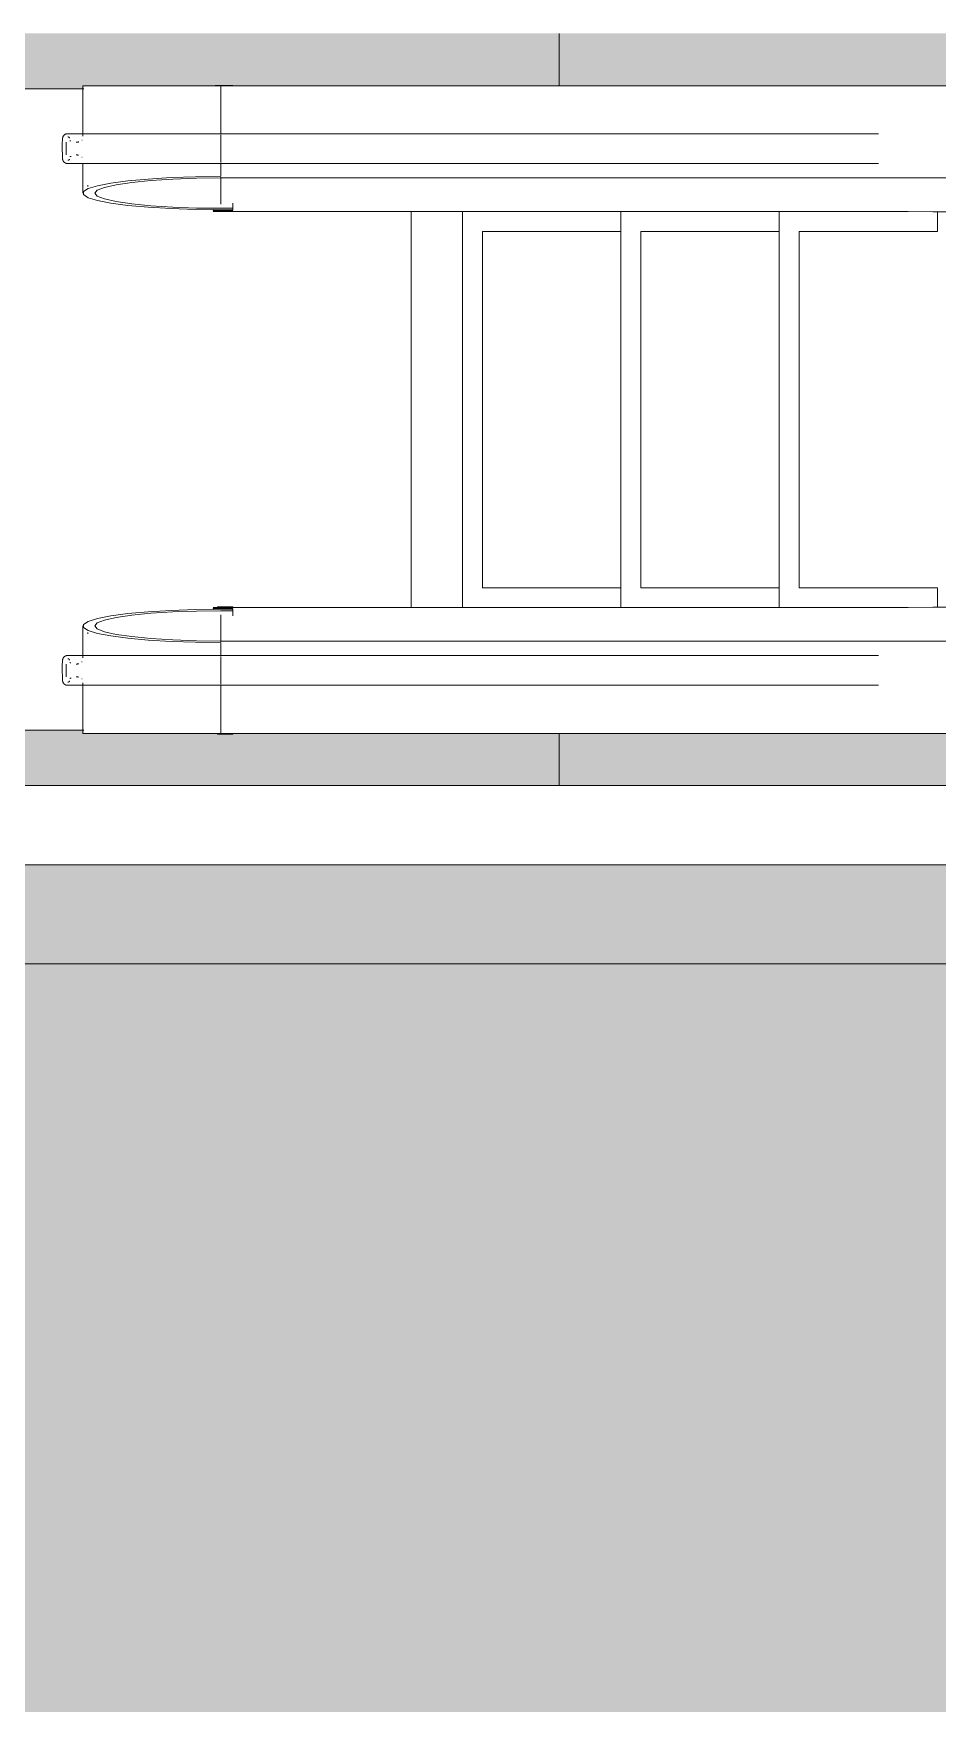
# Model space of a CAD drawing. Header units: metres. Extents: x -201 to 705, y -63 to 42.
# Drawn here: x 381.401 to 383.684, y -13.669 to -9.45 of the extents above; entities that cross this region are included whole.
import ezdxf

# ---------------------------------------------------------------- set-up
doc = ezdxf.new("R2010")
doc.units = ezdxf.units.M
doc.linetypes.add('Grid Line', pattern=[11.1125, 6.35, -1.5875, 1.5875, -1.5875])
for name, color, linetype, lineweight in [('A_AREA', 7, 'Continuous', 9), ('A_GRID', 7, 'Continuous', 9), ('A_RC', 7, 'Continuous', 9), ('A_WALL', 7, 'Continuous', 9), ('G-PLANOTM', 7, 'Continuous', 9)]:
    doc.layers.add(name, color=color, linetype=linetype, lineweight=lineweight)

# ---------------------------------------------------------------- blocks, each defined once
blk = doc.blocks.new('Floors2 - Floors-4280202-_7_76 _10_76_ BİLET HOLÜ _FFL__ANAHTAR PLAN')
at = {"layer": 'A_RC'}
for p, q in [((-51.6955, -9.45), (-51.6955, -9.5821)), ((-51.6955, -11.2179), (-51.6955, -11.35))]:
    blk.add_line(p, q, dxfattribs=at)
blk = doc.blocks.new('IC-TKN-M7-S22-000-10-A1-32-K-T-6C-200_rvt-2-_7_76 _10_76_ BİLET HOLÜ _FFL__ANAHTAR PLAN')
at = {"layer": 'A_RC', "lineweight": 9}
blk.add_blockref('Floors2 - Floors-4280202-_7_76 _10_76_ BİLET HOLÜ _FFL__ANAHTAR PLAN', (0, 0), dxfattribs=at)
blk = doc.blocks.new('MBE MP YM Revit Family Model 646 mm 3 Basamak - MBE MP YM Revit Family Model 663 mm-V121-_7_76 _10_76_ BİLET HOLÜ _FFL__ANAHTAR PLAN')
at = {"layer": 'G-PLANOTM'}
for p, q in [((-1.11, 9.2317), (-1.11, 7.8783)), ((0.51, 7.8783), (0.51, 9.2317)), ((-0.943, 7.9229), (-0.975, 7.9229)), ((-0.9394, 7.9117), (-0.9394, 7.9107)), ((0.375, 7.9229), (0.343, 7.9229)), ((0.3785, 7.9117), (0.3785, 7.9107)), ((-0.9905, 7.8804), (-1.1179, 7.8804)), ((-1.1179, 7.8804), (-1.1179, 7.5319)), ((-0.8466, 7.8804), (-0.9274, 7.8804)), ((-0.8635, 7.8679), (-0.8668, 7.8679)), ((0.3216, 7.8804), (0.2466, 7.8804)), ((0.2668, 7.8679), (0.2635, 7.8679)), ((0.5179, 7.8804), (0.3905, 7.8804)), ((0.5179, 7.5319), (0.5179, 7.8804)), ((-0.8, 7.5519), (-0.8, 7.5319)), ((-0.8, 7.5519), (-0.8, 7.5319)), ((0.2, 7.5319), (0.2, 7.5519)), ((0.2, 7.5319), (0.2, 7.5519)), ((-1.1198, 7.5402), (-1.12, 7.5402)), ((-1.12, 7.5402), (-1.1185, 7.5402)), ((-1.12, 7.5402), (-1.12, 7.5395)), ((-1.12, 7.5319), (-1.12, 7.5395)), ((-1.12, 7.5319), (-1.12, 7.5294)), ((-1.1185, 7.5294), (-1.12, 7.5294)), ((-1.12, 7.5241), (-1.12, 7.5294)), ((-1.12, 7.5065), (-1.12, 7.5241)), ((-1.12, 7.5241), (-1.1185, 7.5241)), ((-1.1182, 7.5402), (-1.1198, 7.5402)), ((-1.1185, 7.5402), (-1.1183, 7.5402)), ((-1.1185, 7.5395), (-1.1185, 7.5402)), ((-1.1185, 7.5395), (-1.1185, 7.5319)), ((-1.1185, 7.5294), (-1.1185, 7.5319)), ((-1.1185, 7.5241), (-1.1185, 7.5294)), ((-1.1185, 7.5241), (-1.1185, 7.5065)), ((-1.1182, 7.5402), (-1.118, 7.5402)), ((-1.1182, 7.5017), (-1.1182, 7.5402)), ((-1.118, 7.5467), (-1.118, 7.5402)), ((-1.118, 7.5017), (-1.118, 7.5467)), ((-0.995, 7.5319), (-1.1179, 7.5319)), ((-1.1179, 7.5319), (-0.995, 7.5319)), ((-1.1179, 7.5319), (-1.1179, 5.8706)), ((-0.9965, 7.5319), (-0.995, 7.5319)), ((-0.9965, 7.5319), (-0.9965, 5.8706)), ((-0.995, 7.5319), (-0.9965, 7.5319)), ((-0.9933, 7.5319), (-0.9855, 7.5319)), ((-0.9855, 7.5319), (-0.9933, 7.5319)), ((-0.9855, 7.5319), (-0.959, 7.5319)), ((-0.959, 7.5319), (-0.9855, 7.5319)), ((-0.959, 7.5319), (-0.9324, 7.5319)), ((-0.9324, 7.5319), (-0.959, 7.5319)), ((-0.9324, 7.5319), (-0.9246, 7.5319)), ((-0.9246, 7.5319), (-0.9324, 7.5319)), ((-0.8899, 7.5319), (-0.9229, 7.5319)), ((-0.9229, 7.5319), (-0.9215, 7.5319)), ((-0.9229, 7.5319), (-0.8899, 7.5319)), ((-0.9215, 7.5319), (-0.9229, 7.5319)), ((-0.9215, 5.8706), (-0.9215, 7.5319)), ((-0.8849, 7.5319), (-0.8874, 7.5319)), ((-0.8185, 7.5319), (-0.8849, 7.5319)), ((-0.8849, 7.5319), (-0.8208, 7.5319)), ((-0.8849, 5.8706), (-0.8849, 7.5319)), ((-0.8082, 7.5319), (-0.8082, 7.5019)), ((-0.804, 7.5502), (-0.8048, 7.5502)), ((-0.804, 7.5502), (-0.8048, 7.5502)), ((-0.804, 7.5502), (-0.8048, 7.5502)), ((-0.804, 7.5502), (-0.8048, 7.5502)), ((-0.8048, 7.5462), (-0.804, 7.5462)), ((-0.8048, 7.5462), (-0.804, 7.5462)), ((-0.8046, 7.5019), (-0.8046, 7.5319)), ((-0.804, 7.5017), (-0.804, 7.5502)), ((-0.8021, 7.5178), (-0.8021, 7.5312)), ((-0.8021, 7.5178), (-0.8006, 7.523)), ((-0.802, 7.5065), (-0.8021, 7.5178)), ((-0.8018, 7.5336), (-0.8006, 7.5392)), ((-0.8015, 7.5468), (-0.8015, 7.5402)), ((-0.8015, 7.5319), (-0.8015, 7.5468)), ((-0.8015, 7.5402), (-0.8015, 7.5017)), ((-0.8015, 7.5402), (-0.8, 7.5402)), ((-0.8012, 7.5402), (-0.8015, 7.5402)), ((-0.8012, 7.5402), (-0.7998, 7.5402)), ((-0.8006, 7.5293), (-0.8006, 7.5302)), ((-0.8006, 7.523), (-0.8006, 7.5293)), ((-0.8006, 7.523), (-0.8005, 7.5065)), ((-0.799, 7.5392), (-0.8003, 7.5336)), ((-0.8, 7.5402), (-0.8, 7.5467)), ((-0.8, 7.5467), (-0.8, 7.5319)), ((-0.8, 7.5402), (-0.8, 7.5017)), ((-0.7995, 7.5402), (-0.8, 7.5402)), ((-0.7984, 7.5402), (-0.8, 7.5402)), ((-0.8, 7.5319), (-0.8, 7.5019)), ((-0.7998, 7.5402), (-0.7996, 7.5402)), ((-0.7996, 7.5402), (-0.7995, 7.5402)), ((-0.7995, 7.5017), (-0.7995, 7.5402)), ((-0.7985, 7.5402), (-0.7981, 7.5402)), ((-0.7981, 7.5402), (-0.7984, 7.5402)), ((-0.798, 7.5402), (-0.7981, 7.5402)), ((-0.798, 7.5402), (-0.7981, 7.5402)), ((-0.798, 7.5017), (-0.798, 7.5402)), ((0.2, 7.5467), (0.2, 7.5402)), ((0.2, 7.5319), (0.2, 7.5467)), ((0.2, 7.5467), (0.2, 7.5353)), ((0.2, 7.5352), (0.2, 7.5467)), ((0.2, 7.5402), (0.2015, 7.5402)), ((0.2, 7.5017), (0.2, 7.5402)), ((0.2, 7.5402), (0.2015, 7.5402)), ((0.2, 7.5322), (0.2, 7.5353)), ((0.2, 7.5322), (0.2, 7.5352)), ((0.2, 7.5019), (0.2, 7.5319)), ((0.2015, 7.5468), (0.2015, 7.5503)), ((0.2015, 7.5402), (0.2015, 7.5468)), ((0.2015, 7.5468), (0.2015, 7.5319)), ((0.2015, 7.5468), (0.2015, 7.5352)), ((0.2015, 7.5353), (0.2015, 7.5468)), ((0.2015, 7.5402), (0.2015, 7.5017)), ((0.2015, 7.5353), (0.2015, 7.5322)), ((0.2015, 7.5352), (0.2015, 7.5322)), ((0.204, 7.5502), (0.204, 7.5017)), ((0.2048, 7.5502), (0.204, 7.5502)), ((0.2048, 7.5502), (0.204, 7.5502)), ((0.2046, 7.5319), (0.2046, 7.5019)), ((0.2082, 7.5019), (0.2082, 7.5319)), ((0.2849, 7.5319), (0.2185, 7.5319)), ((0.2208, 7.5319), (0.2849, 7.5319)), ((0.2849, 7.5319), (0.2849, 5.8706)), ((0.2874, 7.5319), (0.2849, 7.5319)), ((0.3216, 7.5319), (0.2899, 7.5319)), ((0.2899, 7.5319), (0.3216, 7.5319)), ((0.3215, 7.5319), (0.3229, 7.5319)), ((0.3215, 7.5319), (0.3215, 5.8706)), ((0.3229, 7.5319), (0.3215, 7.5319)), ((0.3246, 7.5319), (0.3324, 7.5319)), ((0.3324, 7.5319), (0.3246, 7.5319)), ((0.3324, 7.5319), (0.359, 7.5319)), ((0.359, 7.5319), (0.3324, 7.5319)), ((0.359, 7.5319), (0.3855, 7.5319)), ((0.3855, 7.5319), (0.359, 7.5319)), ((0.3855, 7.5319), (0.3933, 7.5319)), ((0.3933, 7.5319), (0.3855, 7.5319)), ((0.5179, 7.5319), (0.395, 7.5319)), ((0.395, 7.5319), (0.3965, 7.5319)), ((0.395, 7.5319), (0.5179, 7.5319)), ((0.3965, 7.5319), (0.395, 7.5319)), ((0.3965, 5.8706), (0.3965, 7.5319)), ((0.5179, 5.8706), (0.5179, 7.5319)), ((0.518, 7.5402), (0.518, 7.5467)), ((0.518, 7.5467), (0.518, 7.5017)), ((0.518, 7.5402), (0.518, 7.5017)), ((-1.12, 7.5065), (-1.12, 7.5017)), ((-1.12, 7.5017), (-1.1198, 7.5017)), ((-1.1198, 7.5017), (-1.1182, 7.5017)), ((-1.1185, 7.5017), (-1.1185, 7.5065)), ((-1.1183, 7.5017), (-1.1185, 7.5017)), ((-1.118, 7.5017), (-1.1182, 7.5017)), ((-0.8082, 7.5019), (-0.8208, 7.5019)), ((-0.81, 7.5017), (-0.8166, 7.5017)), ((-0.8071, 7.5017), (-0.8101, 7.5017)), ((-0.81, 7.5017), (-0.804, 7.5017)), ((-0.8082, 7.5019), (-0.8046, 7.5019)), ((-0.8015, 7.5017), (-0.8012, 7.5017)), ((-0.8013, 7.5017), (-0.7995, 7.5017)), ((-0.7998, 7.5017), (-0.8012, 7.5017)), ((-0.8, 7.5019), (-0.8, 5.8578)), ((-0.8, 7.5019), (-0.8, 5.8578)), ((-0.8, 7.5017), (-0.7984, 7.5017)), ((-0.7996, 7.5017), (-0.7998, 7.5017)), ((-0.7981, 7.5017), (-0.7997, 7.5017)), ((-0.7995, 7.5017), (-0.7996, 7.5017)), ((-0.7984, 7.5017), (-0.7981, 7.5017)), ((-0.7981, 7.5017), (-0.798, 7.5017)), ((-0.7981, 7.5017), (-0.798, 7.5017)), ((0.2, 5.8578), (0.2, 7.5019)), ((0.2, 5.8578), (0.2, 7.5019)), ((0.2015, 7.5017), (0.2, 7.5017)), ((0.204, 7.5017), (0.21, 7.5017)), ((0.2046, 7.5019), (0.2082, 7.5019)), ((0.2101, 7.5017), (0.2071, 7.5017)), ((0.2208, 7.5019), (0.2082, 7.5019)), ((0.2166, 7.5017), (0.21, 7.5017)), ((-0.8, 7.0517), (0.2, 7.0517)), ((-0.8, 7.0517), (0.2, 7.0517)), ((0.2, 6.9217), (-0.8, 6.9217)), ((-0.8, 6.9217), (0.2, 6.9217)), ((-0.75, 6.5217), (-0.75, 6.8716)), ((-0.75, 6.8716), (0.15, 6.8716)), ((0.15, 6.8716), (0.15, 6.5217)), ((-0.8, 6.5217), (-0.75, 6.5217)), ((0.2, 6.5217), (-0.8, 6.5217)), ((0.15, 6.5217), (0.2, 6.5217)), ((-0.75, 6.1217), (-0.75, 6.4716)), ((-0.75, 6.4716), (0.15, 6.4716)), ((0.15, 6.4716), (0.15, 6.1217)), ((-0.8, 6.1217), (-0.75, 6.1217)), ((0.2, 6.1217), (-0.8, 6.1217)), ((0.15, 6.1217), (0.2, 6.1217)), ((-0.75, 5.7217), (-0.75, 6.0716)), ((-0.75, 6.0716), (0.15, 6.0716)), ((0.15, 6.0716), (0.15, 5.7217)), ((-1.1179, 5.0417), (-1.1179, 5.8706)), ((-0.8849, 5.0572), (-0.8849, 5.8706)), ((0.2849, 5.8706), (0.2849, 5.0572)), ((0.5179, 5.8706), (0.5179, 5.0417)), ((-0.7992, 5.7217), (-0.75, 5.7217)), ((0.15, 5.7217), (0.1992, 5.7217))]:
    blk.add_line(p, q, dxfattribs=at)
at = {"layer": 'G-PLANOTM', "flags": 128}
for points in [[(-0.9965, 7.9198), (-0.9965, 7.9203), (-0.9964, 7.9207), (-0.9964, 7.9212), (-0.9963, 7.9217), (-0.9962, 7.9222), (-0.9961, 7.9226), (-0.996, 7.9231), (-0.9959, 7.9235), (-0.9957, 7.924), (-0.9955, 7.9244), (-0.9953, 7.9249), (-0.9951, 7.9253), (-0.9949, 7.9257), (-0.9947, 7.9261), (-0.9944, 7.9265), (-0.9941, 7.9269), (-0.9938, 7.9273), (-0.9935, 7.9277), (-0.9932, 7.928), (-0.9928, 7.9284), (-0.9925, 7.9287), (-0.9921, 7.929), (-0.9918, 7.9293), (-0.9914, 7.9296), (-0.991, 7.9299), (-0.9906, 7.9301), (-0.9901, 7.9304), (-0.9897, 7.9306), (-0.9893, 7.9308), (-0.9888, 7.931), (-0.9884, 7.9311), (-0.9879, 7.9313), (-0.9875, 7.9314), (-0.987, 7.9315), (-0.9865, 7.9316), (-0.986, 7.9317), (-0.9856, 7.9317), (-0.9855, 7.9317)], [(-0.9855, 7.9317), (-0.9736, 7.9325), (-0.9616, 7.9329), (-0.959, 7.9329)], [(-0.959, 7.9329), (-0.947, 7.9327), (-0.935, 7.9319), (-0.9324, 7.9317)], [(-0.9324, 7.9317), (-0.9319, 7.9317), (-0.9315, 7.9316), (-0.931, 7.9315), (-0.9305, 7.9314), (-0.9301, 7.9313), (-0.9296, 7.9311), (-0.9292, 7.931), (-0.9287, 7.9308), (-0.9283, 7.9306), (-0.9279, 7.9304), (-0.9274, 7.9301), (-0.927, 7.9299), (-0.9266, 7.9296), (-0.9262, 7.9293), (-0.9259, 7.929), (-0.9255, 7.9287), (-0.9251, 7.9284), (-0.9248, 7.9281), (-0.9245, 7.9277), (-0.9242, 7.9273), (-0.9239, 7.927), (-0.9236, 7.9266), (-0.9233, 7.9262), (-0.9231, 7.9258), (-0.9229, 7.9253), (-0.9226, 7.9249), (-0.9224, 7.9245), (-0.9223, 7.924), (-0.9221, 7.9236), (-0.922, 7.9231), (-0.9218, 7.9227), (-0.9217, 7.9222), (-0.9216, 7.9217), (-0.9216, 7.9212), (-0.9215, 7.9208), (-0.9215, 7.9203), (-0.9215, 7.9198), (-0.9215, 7.9198)], [(0.3216, 7.9217), (0.3217, 7.9222), (0.3218, 7.9226), (0.322, 7.9231), (0.3221, 7.9235), (0.3223, 7.924), (0.3224, 7.9244), (0.3226, 7.9249), (0.3228, 7.9253), (0.3231, 7.9257), (0.3233, 7.9261), (0.3236, 7.9265), (0.3239, 7.9269), (0.3242, 7.9273), (0.3245, 7.9277), (0.3248, 7.928), (0.3251, 7.9284), (0.3255, 7.9287), (0.3258, 7.929), (0.3262, 7.9293), (0.3266, 7.9296), (0.327, 7.9299), (0.3274, 7.9301), (0.3278, 7.9304), (0.3283, 7.9306), (0.3287, 7.9308), (0.3291, 7.931), (0.3296, 7.9311), (0.33, 7.9313), (0.3305, 7.9314), (0.331, 7.9315), (0.3314, 7.9316), (0.3319, 7.9317), (0.3324, 7.9317), (0.3324, 7.9317)], [(0.3324, 7.9317), (0.3444, 7.9325), (0.3564, 7.9329), (0.359, 7.9329)], [(0.359, 7.9329), (0.371, 7.9327), (0.383, 7.9319), (0.3855, 7.9317)], [(0.3855, 7.9317), (0.386, 7.9317), (0.3865, 7.9316), (0.387, 7.9315), (0.3874, 7.9314), (0.3879, 7.9313), (0.3884, 7.9311), (0.3888, 7.931), (0.3893, 7.9308), (0.3897, 7.9306), (0.3901, 7.9304), (0.3905, 7.9301), (0.3909, 7.9299), (0.3913, 7.9296), (0.3917, 7.9293), (0.3921, 7.929), (0.3925, 7.9287), (0.3928, 7.9284), (0.3932, 7.9281), (0.3935, 7.9277), (0.3938, 7.9273), (0.3941, 7.927), (0.3944, 7.9266), (0.3946, 7.9262), (0.3949, 7.9258), (0.3951, 7.9253), (0.3953, 7.9249), (0.3955, 7.9245), (0.3957, 7.924), (0.3959, 7.9236), (0.396, 7.9231), (0.3961, 7.9227), (0.3962, 7.9222), (0.3963, 7.9217), (0.3964, 7.9212), (0.3964, 7.9208), (0.3965, 7.9203), (0.3965, 7.9198), (0.3965, 7.9198)], [(-0.9965, 7.881), (-0.9965, 7.8875), (-0.9965, 7.8934), (-0.9965, 7.8987), (-0.9965, 7.9035), (-0.9965, 7.9076), (-0.9965, 7.9112), (-0.9965, 7.9141), (-0.9965, 7.9165), (-0.9965, 7.9182), (-0.9965, 7.9193), (-0.9965, 7.9198), (-0.9965, 7.9198)], [(-0.9965, 7.9198), (-0.9965, 7.9195), (-0.9965, 7.9185), (-0.9965, 7.917), (-0.9965, 7.9148), (-0.9965, 7.912), (-0.9965, 7.9087), (-0.9965, 7.9047), (-0.9965, 7.9001), (-0.9965, 7.8949), (-0.9965, 7.8892), (-0.9965, 7.8828), (-0.9965, 7.8759), (-0.9965, 7.8685), (-0.9965, 7.8605), (-0.9965, 7.852), (-0.9965, 7.843), (-0.9965, 7.8335), (-0.9965, 7.8235), (-0.9965, 7.813), (-0.9965, 7.8021), (-0.9965, 7.7908), (-0.9965, 7.779), (-0.9965, 7.7669), (-0.9965, 7.7544), (-0.9965, 7.7415), (-0.9965, 7.7283), (-0.9965, 7.7147), (-0.9965, 7.7009), (-0.9965, 7.6868), (-0.9965, 7.6725), (-0.9965, 7.6579), (-0.9965, 7.6431), (-0.9965, 7.6282), (-0.9965, 7.6131), (-0.9965, 7.5978), (-0.9965, 7.5825), (-0.9965, 7.5671), (-0.9965, 7.5516), (-0.9965, 7.5361), (-0.9965, 7.5319)], [(-0.9885, 7.9184), (-0.9885, 7.9182), (-0.9885, 7.918), (-0.9885, 7.9179), (-0.9884, 7.9177), (-0.9884, 7.9175), (-0.9884, 7.9173), (-0.9883, 7.9172), (-0.9883, 7.917), (-0.9882, 7.9168), (-0.9881, 7.9167), (-0.9881, 7.9165), (-0.988, 7.9163), (-0.9879, 7.9162), (-0.9878, 7.916), (-0.9877, 7.9159), (-0.9876, 7.9157), (-0.9875, 7.9156), (-0.9874, 7.9154), (-0.9872, 7.9153), (-0.9871, 7.9152), (-0.987, 7.9151), (-0.9869, 7.9149), (-0.9867, 7.9148), (-0.9866, 7.9147), (-0.9864, 7.9146), (-0.9863, 7.9145), (-0.9861, 7.9144), (-0.9859, 7.9144), (-0.9858, 7.9143), (-0.9856, 7.9142)], [(-0.979, 7.9132), (-0.9789, 7.9131), (-0.9789, 7.9131), (-0.9788, 7.913), (-0.9788, 7.9129), (-0.9787, 7.9129), (-0.9787, 7.9128), (-0.9787, 7.9127), (-0.9787, 7.9127), (-0.9786, 7.9126), (-0.9786, 7.9125), (-0.9786, 7.9124), (-0.9786, 7.9124), (-0.9785, 7.9123), (-0.9785, 7.9122), (-0.9785, 7.9121), (-0.9785, 7.9121), (-0.9785, 7.912), (-0.9785, 7.912)], [(-0.9785, 7.9104), (-0.9785, 7.9115), (-0.9785, 7.9119), (-0.9785, 7.912)], [(-0.9759, 7.8915), (-0.9757, 7.8923), (-0.9755, 7.893), (-0.9753, 7.8938), (-0.9752, 7.8946), (-0.9751, 7.8954), (-0.975, 7.8962), (-0.975, 7.897), (-0.975, 7.8974)], [(-0.943, 7.8974), (-0.943, 7.8966), (-0.9429, 7.8958), (-0.9429, 7.895), (-0.9427, 7.8942), (-0.9426, 7.8934), (-0.9424, 7.8927), (-0.9422, 7.8919), (-0.942, 7.8911)], [(-0.9394, 7.912), (-0.9394, 7.912), (-0.9394, 7.9121), (-0.9394, 7.9122), (-0.9394, 7.9123), (-0.9394, 7.9123), (-0.9394, 7.9124), (-0.9394, 7.9125), (-0.9394, 7.9126), (-0.9393, 7.9126), (-0.9393, 7.9127), (-0.9393, 7.9128), (-0.9392, 7.9129), (-0.9392, 7.9129), (-0.9392, 7.913), (-0.9391, 7.9131), (-0.9391, 7.9131), (-0.939, 7.9132), (-0.939, 7.9132), (-0.9389, 7.9133)], [(-0.9394, 7.9115), (-0.9394, 7.9119), (-0.9394, 7.912)], [(-0.9327, 7.9141), (-0.9326, 7.9141), (-0.9324, 7.9142), (-0.9322, 7.9143), (-0.9321, 7.9143), (-0.9319, 7.9144), (-0.9317, 7.9145), (-0.9316, 7.9146), (-0.9314, 7.9147), (-0.9313, 7.9148), (-0.9312, 7.9149), (-0.931, 7.915), (-0.9309, 7.9151), (-0.9308, 7.9153), (-0.9306, 7.9154), (-0.9305, 7.9155), (-0.9304, 7.9157), (-0.9303, 7.9158), (-0.9302, 7.916), (-0.9301, 7.9161), (-0.93, 7.9163), (-0.9299, 7.9164), (-0.9299, 7.9166), (-0.9298, 7.9168), (-0.9297, 7.9169), (-0.9297, 7.9171), (-0.9296, 7.9173), (-0.9296, 7.9175), (-0.9295, 7.9176), (-0.9295, 7.9178), (-0.9295, 7.918), (-0.9295, 7.9182), (-0.9295, 7.9184), (-0.9295, 7.9184)], [(-0.9215, 7.5319), (-0.9215, 7.5474), (-0.9215, 7.5629), (-0.9215, 7.5783), (-0.9215, 7.5937), (-0.9215, 7.609), (-0.9215, 7.6241), (-0.9215, 7.6391), (-0.9215, 7.6539), (-0.9215, 7.6685), (-0.9215, 7.6829), (-0.9215, 7.6971), (-0.9215, 7.711), (-0.9215, 7.7246), (-0.9215, 7.7379), (-0.9215, 7.7509), (-0.9215, 7.7635), (-0.9215, 7.7758), (-0.9215, 7.7877), (-0.9215, 7.7991), (-0.9215, 7.8101), (-0.9215, 7.8207), (-0.9215, 7.8309), (-0.9215, 7.8405), (-0.9215, 7.8496), (-0.9215, 7.8583), (-0.9215, 7.8664), (-0.9215, 7.874), (-0.9215, 7.881), (-0.9215, 7.8875), (-0.9215, 7.8934), (-0.9215, 7.8987), (-0.9215, 7.9035), (-0.9215, 7.9076), (-0.9215, 7.9112), (-0.9215, 7.9141), (-0.9215, 7.9165), (-0.9215, 7.9182), (-0.9215, 7.9193), (-0.9215, 7.9198), (-0.9215, 7.9198)], [(-0.9215, 7.9198), (-0.9215, 7.9195), (-0.9215, 7.9185), (-0.9215, 7.917), (-0.9215, 7.9148), (-0.9215, 7.912), (-0.9215, 7.9087), (-0.9215, 7.9047), (-0.9215, 7.9001), (-0.9215, 7.8949), (-0.9215, 7.8892), (-0.9215, 7.8828)], [(0.3215, 7.9198), (0.3215, 7.9203), (0.3215, 7.9207), (0.3216, 7.9212), (0.3216, 7.9217)], [(0.3215, 7.881), (0.3215, 7.8875), (0.3215, 7.8934), (0.3215, 7.8987), (0.3215, 7.9035), (0.3215, 7.9076), (0.3215, 7.9112), (0.3215, 7.9141), (0.3215, 7.9165), (0.3215, 7.9182), (0.3215, 7.9193), (0.3215, 7.9198), (0.3215, 7.9198)], [(0.3215, 7.9198), (0.3215, 7.9195), (0.3215, 7.9185), (0.3215, 7.917), (0.3215, 7.9148), (0.3215, 7.912), (0.3215, 7.9087), (0.3215, 7.9047), (0.3215, 7.9001), (0.3215, 7.8949), (0.3215, 7.8892), (0.3215, 7.8828), (0.3215, 7.8759), (0.3215, 7.8685), (0.3215, 7.8605), (0.3215, 7.852), (0.3215, 7.843), (0.3215, 7.8335), (0.3215, 7.8235), (0.3215, 7.813), (0.3215, 7.8021), (0.3215, 7.7908), (0.3215, 7.779), (0.3215, 7.7669), (0.3215, 7.7544), (0.3215, 7.7415), (0.3215, 7.7283), (0.3215, 7.7147), (0.3215, 7.7009), (0.3215, 7.6868), (0.3215, 7.6725), (0.3215, 7.6579), (0.3215, 7.6431), (0.3215, 7.6282), (0.3215, 7.6131), (0.3215, 7.5978), (0.3215, 7.5825), (0.3215, 7.5671), (0.3215, 7.5516), (0.3215, 7.5361), (0.3215, 7.5319)], [(0.3295, 7.9184), (0.3295, 7.9182), (0.3295, 7.918), (0.3295, 7.9179), (0.3295, 7.9177), (0.3296, 7.9175), (0.3296, 7.9173), (0.3297, 7.9172), (0.3297, 7.917), (0.3298, 7.9168), (0.3298, 7.9167), (0.3299, 7.9165), (0.33, 7.9163), (0.3301, 7.9162), (0.3302, 7.916), (0.3303, 7.9159), (0.3304, 7.9157), (0.3305, 7.9156), (0.3306, 7.9154), (0.3307, 7.9153), (0.3308, 7.9152), (0.331, 7.9151), (0.3311, 7.9149), (0.3313, 7.9148), (0.3314, 7.9147), (0.3316, 7.9146), (0.3317, 7.9145), (0.3319, 7.9144), (0.332, 7.9144), (0.3322, 7.9143), (0.3324, 7.9142), (0.3325, 7.9141), (0.3327, 7.9141)], [(0.3389, 7.9133), (0.339, 7.9133), (0.339, 7.9132), (0.3391, 7.9131), (0.3391, 7.9131), (0.3391, 7.913), (0.3392, 7.9129), (0.3392, 7.9129), (0.3393, 7.9128), (0.3393, 7.9127), (0.3393, 7.9127), (0.3393, 7.9126), (0.3394, 7.9125), (0.3394, 7.9124), (0.3394, 7.9124), (0.3394, 7.9123), (0.3394, 7.9122), (0.3394, 7.9121), (0.3394, 7.9121), (0.3394, 7.912), (0.3394, 7.912)], [(0.3394, 7.9104), (0.3394, 7.9115), (0.3394, 7.9119), (0.3394, 7.912)], [(0.3421, 7.8915), (0.3423, 7.8923), (0.3425, 7.893), (0.3427, 7.8938), (0.3428, 7.8946), (0.3429, 7.8954), (0.343, 7.8962), (0.343, 7.897), (0.343, 7.8974)], [(0.375, 7.8974), (0.375, 7.8966), (0.3751, 7.8958), (0.3751, 7.895), (0.3753, 7.8942), (0.3754, 7.8934), (0.3756, 7.8927), (0.3758, 7.8919), (0.376, 7.8911)], [(0.3785, 7.912), (0.3785, 7.912), (0.3785, 7.9121), (0.3785, 7.9122), (0.3785, 7.9123), (0.3786, 7.9123), (0.3786, 7.9124), (0.3786, 7.9125), (0.3786, 7.9126), (0.3786, 7.9126), (0.3787, 7.9127), (0.3787, 7.9128), (0.3787, 7.9129), (0.3788, 7.9129), (0.3788, 7.913), (0.3789, 7.9131), (0.3789, 7.9131), (0.379, 7.9132), (0.379, 7.9132)], [(0.3785, 7.9115), (0.3785, 7.9119), (0.3785, 7.912)], [(0.3856, 7.9142), (0.3857, 7.9143), (0.3859, 7.9143), (0.3861, 7.9144), (0.3862, 7.9145), (0.3864, 7.9146), (0.3865, 7.9147), (0.3867, 7.9148), (0.3868, 7.9149), (0.387, 7.915), (0.3871, 7.9151), (0.3872, 7.9153), (0.3873, 7.9154), (0.3875, 7.9155), (0.3876, 7.9157), (0.3877, 7.9158), (0.3878, 7.916), (0.3879, 7.9161), (0.388, 7.9163), (0.388, 7.9164), (0.3881, 7.9166), (0.3882, 7.9168), (0.3882, 7.9169), (0.3883, 7.9171), (0.3883, 7.9173), (0.3884, 7.9175), (0.3884, 7.9176), (0.3884, 7.9178), (0.3885, 7.918), (0.3885, 7.9182), (0.3885, 7.9184), (0.3885, 7.9184)], [(0.3965, 7.5319), (0.3965, 7.5474), (0.3965, 7.5629), (0.3965, 7.5783), (0.3965, 7.5937), (0.3965, 7.609), (0.3965, 7.6241), (0.3965, 7.6391), (0.3965, 7.6539), (0.3965, 7.6685), (0.3965, 7.6829), (0.3965, 7.6971), (0.3965, 7.711), (0.3965, 7.7246), (0.3965, 7.7379), (0.3965, 7.7509), (0.3965, 7.7635), (0.3965, 7.7758), (0.3965, 7.7877), (0.3965, 7.7991), (0.3965, 7.8101), (0.3965, 7.8207), (0.3965, 7.8309), (0.3965, 7.8405), (0.3965, 7.8496), (0.3965, 7.8583), (0.3965, 7.8664), (0.3965, 7.874), (0.3965, 7.881), (0.3965, 7.8875), (0.3965, 7.8934), (0.3965, 7.8987), (0.3965, 7.9035), (0.3965, 7.9076), (0.3965, 7.9112), (0.3965, 7.9141), (0.3965, 7.9165), (0.3965, 7.9182), (0.3965, 7.9193), (0.3965, 7.9198), (0.3965, 7.9198)], [(0.3965, 7.9198), (0.3965, 7.9195), (0.3965, 7.9185), (0.3965, 7.917), (0.3965, 7.9148), (0.3965, 7.912), (0.3965, 7.9087), (0.3965, 7.9047), (0.3965, 7.9001), (0.3965, 7.8949), (0.3965, 7.8892), (0.3965, 7.8828)], [(-0.9803, 7.8829), (-0.9803, 7.883), (-0.9803, 7.8831), (-0.9803, 7.8832), (-0.9803, 7.8833), (-0.9802, 7.8834), (-0.9802, 7.8835)], [(-0.9803, 7.8825), (-0.9803, 7.8829), (-0.9803, 7.8829)], [(-0.9378, 7.8835), (-0.9378, 7.8835), (-0.9377, 7.8834), (-0.9377, 7.8833), (-0.9377, 7.8832), (-0.9377, 7.8831), (-0.9377, 7.883), (-0.9377, 7.8829)], [(-0.9377, 7.8825), (-0.9377, 7.8829), (-0.9377, 7.8829)], [(-0.8046, 7.5319), (-0.8053, 7.5959), (-0.8074, 7.6578), (-0.8109, 7.7154), (-0.8155, 7.7667), (-0.8213, 7.81), (-0.8278, 7.8439), (-0.8351, 7.8671), (-0.8427, 7.8789), (-0.8504, 7.8789), (-0.858, 7.8671), (-0.8653, 7.8439), (-0.8718, 7.81), (-0.8776, 7.7667), (-0.8822, 7.7154), (-0.8857, 7.6578), (-0.8878, 7.5959), (-0.8885, 7.5319)], [(-0.8849, 7.5319), (-0.8842, 7.594), (-0.882, 7.6538), (-0.8784, 7.7089), (-0.8737, 7.7571), (-0.8679, 7.7967), (-0.8612, 7.8262), (-0.854, 7.8443), (-0.8466, 7.8504), (-0.8391, 7.8443), (-0.8319, 7.8262), (-0.8252, 7.7967), (-0.8194, 7.7571), (-0.8147, 7.7089), (-0.8111, 7.6538), (-0.8089, 7.594), (-0.8082, 7.5319)], [(0.2885, 7.5319), (0.2878, 7.5959), (0.2857, 7.6578), (0.2822, 7.7154), (0.2776, 7.7667), (0.2718, 7.81), (0.2653, 7.8439), (0.258, 7.8671), (0.2504, 7.8789), (0.2427, 7.8789), (0.2351, 7.8671), (0.2278, 7.8439), (0.2213, 7.81), (0.2155, 7.7667), (0.2109, 7.7154), (0.2074, 7.6578), (0.2053, 7.5959), (0.2046, 7.5319)], [(0.2082, 7.5319), (0.2089, 7.594), (0.2111, 7.6538), (0.2147, 7.7089), (0.2194, 7.7571), (0.2252, 7.7967), (0.2319, 7.8262), (0.2391, 7.8443), (0.2466, 7.8504), (0.254, 7.8443), (0.2612, 7.8262), (0.2679, 7.7967), (0.2737, 7.7571), (0.2784, 7.7089), (0.282, 7.6538), (0.2842, 7.594), (0.2849, 7.5319)], [(0.3377, 7.8829), (0.3377, 7.883), (0.3377, 7.8831), (0.3377, 7.8832), (0.3377, 7.8833), (0.3378, 7.8834), (0.3378, 7.8835)], [(0.3377, 7.8825), (0.3377, 7.8829), (0.3377, 7.8829)], [(0.3802, 7.8835), (0.3802, 7.8835), (0.3803, 7.8834), (0.3803, 7.8833), (0.3803, 7.8832), (0.3803, 7.8831), (0.3803, 7.883), (0.3803, 7.8829)], [(0.3803, 7.8825), (0.3803, 7.8829), (0.3803, 7.8829)], [(-0.8021, 7.5312), (-0.8021, 7.5321), (-0.802, 7.5329), (-0.8018, 7.5336)], [(-0.8006, 7.5302), (-0.801, 7.5306), (-0.8015, 7.5309), (-0.8021, 7.5312)], [(-0.8006, 7.5392), (-0.8004, 7.5398), (-0.8002, 7.5401), (-0.8, 7.5402)], [(-0.8003, 7.5336), (-0.8004, 7.5329), (-0.8005, 7.5321), (-0.8006, 7.5312), (-0.8006, 7.5302)], [(-0.7985, 7.5402), (-0.7987, 7.5401), (-0.7989, 7.5398), (-0.799, 7.5392)], [(-0.8013, 7.5017), (-0.8015, 7.5019), (-0.8016, 7.5024), (-0.8018, 7.5031), (-0.8019, 7.5041), (-0.802, 7.5053), (-0.802, 7.5065)], [(-0.8005, 7.5065), (-0.8005, 7.5053), (-0.8004, 7.5041), (-0.8003, 7.5031), (-0.8001, 7.5024), (-0.7999, 7.5019), (-0.7997, 7.5017)], [(-0.7994, 5.734), (-0.7998, 5.7959), (-0.8, 5.8578)], [(0.2, 5.8578), (0.1998, 5.7959), (0.1994, 5.734)]]:
    blk.add_lwpolyline(points, dxfattribs=at)
at = {"layer": 'G-PLANOTM'}
for centre, radius, start, end in [((-0.805, 7.5467), 0.005, 0, 90), ((-0.805, 7.5467), 0.005, 0, 90), ((0.205, 7.5467), 0.005, 90, 180), ((0.205, 7.5467), 0.005, 90, 180), ((0.205, 7.5467), 0.005, 90, 180), ((-0.805, 7.5468), 0.00348, 0, 90), ((-0.805, 7.5468), 0.00348, 0, 90), ((0.205, 7.5467), 0.005, 134.427, 180), ((0.205, 7.5468), 0.00348, 90, 180), ((0.205, 7.5468), 0.00348, 90, 180), ((0.205, 7.5468), 0.00348, 90, 180)]:
    blk.add_arc(centre, radius, start, end, dxfattribs=at)
for points, knots in [([(0.2015, 7.5503), (0.2018, 7.5506), (0.2023, 7.551), (0.203, 7.5514), (0.2038, 7.5516), (0.2045, 7.5517), (0.205, 7.5517)], [0, 0, 0, 0, 0.333333, 0.5, 0.666667, 1, 1, 1, 1]), ([(0.205, 7.5502), (0.2047, 7.5502), (0.2043, 7.5502), (0.2039, 7.5501), (0.2037, 7.55), (0.2035, 7.5499), (0.2033, 7.5498), (0.2032, 7.5498), (0.203, 7.5497), (0.2029, 7.5496), (0.2027, 7.5494), (0.2026, 7.5493), (0.2025, 7.5492), (0.2023, 7.5491), (0.2022, 7.5489), (0.2021, 7.5488), (0.202, 7.5486), (0.2019, 7.5484), (0.2018, 7.5482), (0.2017, 7.5481), (0.2017, 7.5479), (0.2016, 7.5477), (0.2015, 7.5474), (0.2015, 7.5472), (0.2015, 7.5469), (0.2015, 7.5468)], [0, 0, 0, 0, 0.142857, 0.214286, 0.25, 0.285714, 0.321429, 0.357143, 0.392857, 0.428571, 0.464286, 0.5, 0.535714, 0.571429, 0.607143, 0.642857, 0.678571, 0.714286, 0.75, 0.785714, 0.821429, 0.857143, 0.892857, 0.928571, 1, 1, 1, 1]), ([(-0.793, 5.0911), (-0.7934, 5.1306), (-0.7945, 5.2519), (-0.7966, 5.4657), (-0.7984, 5.6442), (-0.7994, 5.734)], [-1, -1, -1, -1, -0.8, -0.4, 0, 0, 0, 0]), ([(0.1994, 5.734), (0.1989, 5.6891), (0.1975, 5.5548), (0.1953, 5.3356), (0.1937, 5.1701), (0.193, 5.0911)], [-1, -1, -1, -1, -0.8, -0.4, 0, 0, 0, 0])]:
    blk.add_open_spline(points, degree=3, knots=knots, dxfattribs=at)
blk = doc.blocks.new('Floors2 - Floors-3711956-_7_76 _10_76_ BİLET HOLÜ _FFL__ANAHTAR PLAN')
at = {"layer": 'A_RC'}
for p, q in [((-51.6955, -9.45), (-51.6955, -9.5821)), ((-51.6955, -11.2179), (-51.6955, -11.35))]:
    blk.add_line(p, q, dxfattribs=at)

msp = doc.modelspace()

# ---------------------------------------------------------------- hatches: boundary and pattern name
at = {"layer": 'A_AREA', "true_color": 0xb0dcff}
h = msp.add_hatch(color=141, dxfattribs=at)
h.paths.add_polyline_path([(380.1745, -5.65), (380.308, -5.65), (380.308, -5.79), (381.5273, -5.79), (381.5273, -5.7821), (392.6684, -5.7821), (392.6651, -4.95), (390.1745, -4.95), (390.1745, -5.65), (390.2245, -5.65), (390.2245, -5.7), (388.6745, -5.7), (388.6745, -4.95), (380.1745, -4.95)])
h.paths.add_polyline_path([(308.5839, -20.52), (309.9745, -20.52), (309.9745, -12.25), (308.6745, -12.25), (308.6745, -11.35), (310.1745, -11.35), (310.1761, -12.05), (318.6745, -12.05), (318.6745, -11.35), (320.1745, -11.35), (320.1745, -12.05), (328.6745, -12.05), (328.6745, -11.35), (321.626, -11.35), (321.626, -5.65), (320.1745, -5.64), (320.1744, -5.65), (318.6745, -5.65), (318.6745, -4.75), (320.1745, -4.75), (320.1745, -5.2), (328.6745, -5.2), (328.6745, -4.75), (330.1745, -4.75), (330.1745, -5.2), (334.4345, -5.2), (334.4345, -5.16), (335.3745, -5.1641), (335.3785, -5.2), (335.4711, -5.1964), (335.4767, -5.181), (335.4906, -5.1712), (335.5061, -5.1734), (335.5242, -5.1871), (335.5282, -5.2), (335.5483, -5.2), (335.5539, -5.1873), (335.5599, -5.1835), (335.5641, -5.181), (336.4509, -5.1816), (336.4643, -5.2), (336.8222, -5.2), (336.8222, -4.859), (336.8413, -4.84), (336.9873, -4.84), (337.0064, -4.859), (337.0091, -4.84), (337.5779, -4.84), (337.5779, -4.882), (337.0064, -4.882), (337.0064, -5.2), (338.1748, -5.2), (338.1748, -4.882), (337.6033, -4.882), (337.6033, -4.84), (338.1748, -4.84), (338.1748, -4.859), (338.1938, -4.84), (338.3399, -4.84), (338.3589, -4.859), (338.3589, -5.2), (338.6745, -5.2), (338.6745, -4.75), (340.1745, -4.75), (340.1745, -5.2), (340.3956, -5.2), (340.3956, -4.859), (340.4146, -4.84), (340.5741, -4.8456), (340.5797, -4.8659), (340.5797, -4.9903), (340.6396, -4.9054), (340.6522, -4.9083), (340.6622, -4.9204), (340.6606, -4.9288), (340.5797, -5.0557), (340.5797, -5.1765), (341.1512, -5.1821), (341.1512, -5.2), (341.2956, -5.1956), (341.2956, -4.859), (341.3146, -4.84), (341.4741, -4.8456), (341.4797, -4.8659), (341.4797, -4.9903), (341.5396, -4.9054), (341.5522, -4.9083), (341.5622, -4.9204), (341.5606, -4.9288), (341.4797, -5.0557), (341.4797, -5.1765), (342.0512, -5.1821), (342.0512, -5.2), (342.1956, -5.1956), (342.1975, -4.8571), (342.2146, -4.84), (342.3741, -4.8456), (342.3797, -4.8667), (342.3797, -4.9903), (342.4396, -4.9054), (342.4522, -4.9083), (342.4622, -4.9204), (342.4606, -4.9288), (342.3797, -5.0557), (342.3797, -5.1765), (342.9512, -5.1821), (342.9512, -5.2), (343.0956, -5.1956), (343.0956, -4.859), (343.1146, -4.84), (343.2741, -4.8456), (343.2797, -4.859), (343.2797, -4.9903), (343.3396, -4.9054), (343.3522, -4.9083), (343.3622, -4.9204), (343.3606, -4.9288), (343.2797, -5.0557), (343.2797, -5.1765), (343.8512, -5.1821), (343.8512, -5.2), (343.9956, -5.1956), (343.9956, -4.859), (344.0146, -4.84), (344.1741, -4.8456), (344.1797, -4.8659), (344.1797, -4.9903), (344.2396, -4.9054), (344.2522, -4.9083), (344.2622, -4.9204), (344.2606, -4.9288), (344.1797, -5.0557), (344.1797, -5.1765), (344.7512, -5.1821), (344.7512, -5.2), (344.8956, -5.1956), (344.8956, -4.859), (344.9146, -4.84), (345.0741, -4.8456), (345.0797, -4.8659), (345.0797, -4.9903), (345.1396, -4.9054), (345.1522, -4.9083), (345.1622, -4.9204), (345.1606, -4.9288), (345.0797, -5.0557), (345.0797, -5.1765), (345.6512, -5.1821), (345.6512, -5.2), (345.7956, -5.1956), (345.7956, -4.859), (345.8146, -4.84), (345.9741, -4.8456), (345.9797, -4.8659), (345.9797, -4.9903), (346.0396, -4.9054), (346.0522, -4.9083), (346.0622, -4.9204), (346.0606, -4.9288), (345.9797, -5.0573), (345.9797, -5.1765), (346.5512, -5.1821), (346.5512, -5.2), (346.6956, -5.1956), (346.6956, -4.859), (346.7146, -4.84), (346.8741, -4.8456), (346.8797, -4.8659), (346.8797, -4.9903), (346.9396, -4.9054), (346.9522, -4.9083), (346.9622, -4.9204), (346.9606, -4.9288), (346.8797, -5.0557), (346.8797, -5.1765), (347.4512, -5.1821), (347.4512, -5.2), (347.5956, -5.1956), (347.5956, -4.859), (347.6146, -4.84), (347.7741, -4.8456), (347.7797, -4.8659), (347.7797, -4.9903), (347.8396, -4.9054), (347.8522, -4.9083), (347.8622, -4.9204), (347.8606, -4.9288), (347.7797, -5.0557), (347.7797, -5.1765), (348.3512, -5.1821), (348.3512, -5.2), (348.6745, -5.2), (348.6745, -4.75), (350.1745, -4.75), (350.1745, -5.2), (350.4978, -5.1956), (350.4978, -5.1765), (351.0693, -5.1719), (351.0693, -5.0557), (350.9872, -4.9195), (350.9968, -4.9083), (351.0125, -4.9058), (351.0193, -4.912), (351.0693, -4.9903), (351.0729, -4.8554), (351.0883, -4.84), (351.2344, -4.84), (351.2534, -4.859), (351.2534, -5.2), (351.3978, -5.1956), (351.3978, -5.1765), (351.9693, -5.1719), (351.9693, -5.0557), (351.8872, -4.9195), (351.8968, -4.9083), (351.9125, -4.9058), (351.9193, -4.912), (351.9693, -4.9903), (351.9693, -4.859), (351.9883, -4.84), (352.1344, -4.84), (352.1534, -4.859), (352.1534, -5.2), (352.2978, -5.1956), (352.2978, -5.1765), (352.8693, -5.1719), (352.865, -5.0489), (352.7872, -4.9195), (352.7968, -4.9083), (352.8125, -4.9058), (352.8182, -4.9102), (352.8693, -4.9903), (352.8693, -4.859), (352.8883, -4.84), (353.0344, -4.84), (353.0534, -4.859), (353.0534, -5.2), (353.1978, -5.1956), (353.1978, -5.1765), (353.7693, -5.1719), (353.7693, -5.0557), (353.6872, -4.9195), (353.6968, -4.9083), (353.7125, -4.9058), (353.7193, -4.912), (353.7693, -4.9903), (353.7693, -4.859), (353.7883, -4.84), (353.9344, -4.84), (353.9534, -4.859), (353.9534, -5.2), (354.0978, -5.1956), (354.0978, -5.1765), (354.6693, -5.1719), (354.6693, -5.0557), (354.5872, -4.9195), (354.5968, -4.9083), (354.6125, -4.9058), (354.6193, -4.912), (354.6693, -4.988), (354.6693, -4.859), (354.6883, -4.84), (354.8344, -4.84), (354.8534, -4.859), (354.8534, -5.2), (354.9978, -5.1956), (354.9978, -5.1765), (355.5693, -5.1719), (355.5693, -5.0557), (355.4872, -4.9195), (355.4968, -4.9083), (355.5125, -4.9058), (355.5193, -4.912), (355.5693, -4.9903), (355.5693, -4.859), (355.5883, -4.84), (355.7344, -4.84), (355.7534, -4.859), (355.7534, -5.2), (355.8978, -5.1956), (355.8978, -5.1765), (356.4693, -5.1719), (356.4693, -5.0557), (356.3872, -4.9195), (356.3968, -4.9083), (356.4125, -4.9058), (356.4193, -4.912), (356.4693, -4.9891), (356.4693, -4.859), (356.4883, -4.84), (356.6344, -4.84), (356.6534, -4.859), (356.6534, -5.2), (356.7978, -5.1956), (356.7978, -5.1765), (357.3693, -5.1719), (357.3693, -5.0557), (357.2872, -4.9195), (357.2968, -4.9083), (357.3125, -4.9058), (357.3193, -4.912), (357.3693, -4.9903), (357.3693, -4.859), (357.3883, -4.84), (357.5344, -4.84), (357.5534, -4.859), (357.5534, -5.2), (357.6978, -5.1956), (357.6978, -5.1765), (358.2693, -5.1719), (358.2693, -5.0557), (358.1872, -4.9195), (358.1968, -4.9083), (358.2125, -4.9058), (358.2193, -4.912), (358.2693, -4.9903), (358.2693, -4.859), (358.2883, -4.84), (358.4382, -4.8438), (358.4534, -4.859), (358.4534, -5.2), (358.6745, -5.2), (358.6745, -4.75), (360.1745, -4.75), (360.1761, -5.45), (361.8745, -5.45), (361.8745, -11.35), (365.5745, -11.3461), (365.5745, -10.7384), (365.5995, -10.7384), (365.5995, -11.35), (365.6745, -11.35), (365.6745, -5.45), (368.6745, -5.45), (368.6731, -5.375), (365.6745, -5.375), (365.6745, -5.35), (368.6745, -5.35), (368.6745, -4.75), (370.1745, -4.75), (370.1745, -5.65), (368.8745, -5.6516), (368.8745, -11.35), (378.5745, -11.35), (378.5745, -12.25), (378.6745, -12.25), (378.6745, -11.35), (380.1745, -11.35), (380.1745, -9.45), (380.268, -9.45), (380.268, -7.55), (380.1745, -7.55), (380.1745, -5.65), (378.6745, -5.65), (378.6745, -4.75), (379.9745, -4.75), (379.9745, 1.5), (380.0745, 1.5), (380.0745, 1.54), (380.0745, 1.542), (380.0745, 3.458), (380.0745, 3.46), (380.0745, 3.5), (379.9745, 3.5), (379.9745, 3.52), (368.6745, 3.52), (368.6745, 2.7), (366.2745, 2.7019), (366.2745, 3.52), (276.8745, 3.52), (276.8745, 0.375), (276.7745, 0.375), (276.7745, 0.335), (276.7745, 0.333), (276.7745, -1.583), (276.7745, -1.585), (276.7745, -1.625), (276.8745, -1.625), (276.8745, -4.75), (279.6745, -4.75), (279.6745, -12.25), (276.8745, -12.25), (276.8745, -12.45), (276.7745, -12.45), (276.7745, -12.49), (276.7745, -12.492), (276.7745, -14.408), (276.7745, -14.41), (276.7745, -14.45), (276.8745, -14.45), (276.8745, -16.66), (276.7745, -16.66), (276.7745, -16.7), (276.7745, -16.702), (276.7745, -18.618), (276.7745, -18.62), (276.7745, -18.66), (276.8745, -18.66), (276.8745, -20.52), (308.5745, -20.52)])
h.paths.add_polyline_path([(307.0745, -12.25), (307.0745, -11.35), (308.5745, -11.35), (308.5745, -12.25), (307.7476, -12.25)])
h.paths.add_polyline_path([(299.0826, -12.25), (298.6745, -12.25), (298.6745, -11.4312), (290.1745, -11.4312), (290.1745, -12.25), (288.6745, -12.25), (288.6745, -11.35), (290.0933, -11.35), (290.0933, -5.65), (288.6745, -5.65), (288.6745, -4.75), (290.1745, -4.75), (290.1745, -5.5688), (298.6745, -5.5688), (298.6745, -4.75), (300.1745, -4.75), (300.1745, -5.5688), (303.968, -5.5728), (303.968, -11.4312), (300.1751, -11.4272), (300.1745, -12.25), (299.5111, -12.25)])
h.paths.add_polyline_path([(278.2864, -12.23), (278.9745, -12.23), (278.9745, -12), (277.7745, -12), (277.7745, -12.23), (278.1684, -12.23)])
h.paths.add_polyline_path([(391.5682, -12.05), (392.6684, -12.05), (392.6651, -11.2179), (381.5273, -11.2179), (381.5273, -11.21), (380.308, -11.21), (380.308, -11.35), (388.6745, -11.35), (388.6745, -11.3), (390.2245, -11.3), (390.2245, -11.35), (390.1745, -11.35), (390.1745, -12.05)])
h.paths.add_polyline_path([(380.308, -9.59), (381.5273, -9.59), (381.5273, -9.5821), (392.6684, -9.5821), (392.6651, -9.45), (380.308, -9.45)])
h.paths.add_polyline_path([(365.5745, -9.14), (365.5745, -8.65), (365.5995, -8.65), (365.5995, -9.14)])
h.paths.add_polyline_path([(365.5745, -8.35), (365.5745, -7.71), (365.5995, -7.71), (365.5995, -8.35)])
h.paths.add_polyline_path([(388.468, -7.55), (392.6684, -7.55), (392.6651, -7.4179), (381.5273, -7.4179), (381.5273, -7.41), (380.308, -7.41), (380.308, -7.55), (388.448, -7.55)])
h.paths.add_polyline_path([(365.5995, -6.11), (365.5745, -6.11), (365.5745, -5.45), (365.5995, -5.4519), (365.5995, -6.0992)])
h.paths.add_polyline_path([(307.7476, -5.65), (307.0745, -5.65), (307.0745, -4.75), (308.5745, -4.75), (308.5745, -5.65)])
h.paths.add_polyline_path([(309.4806, -5.65), (308.6745, -5.65), (308.6745, -4.75), (310.1745, -4.75), (310.1745, -5.65)])
h.paths.add_polyline_path([(377.9345, -5.65), (377.0745, -5.65), (377.0745, -4.75), (378.5745, -4.75), (378.5745, -5.65)])
at = {"layer": 'A_AREA', "true_color": 0xfdf5f4}
h = msp.add_hatch(color=7, dxfattribs=at)
h.paths.add_polyline_path([(418.6603, -15.85), (419.5345, -15.85), (419.5345, -15.75), (431.2045, -15.75), (431.2045, -15.55), (431.3045, -15.55), (431.3045, -14.55), (431.2045, -14.55), (431.2045, -12.25), (429.7545, -12.25), (429.7545, -12.15), (428.7545, -12.15), (428.7545, -12.25), (428.1545, -12.25), (428.1496, -12.15), (427.1545, -12.15), (427.1545, -12.25), (420.4745, -12.25), (420.4745, -12.15), (419.4745, -12.15), (419.4745, -12.25), (408.5245, -12.25), (408.5245, -12.15), (407.5245, -12.15), (407.5245, -12.25), (405.8495, -12.25), (405.8495, -9.85), (405.6995, -9.85), (405.6995, -9.75), (404.6995, -9.75), (404.6995, -9.85), (404.1995, -9.85), (404.1995, -9.75), (403.1995, -9.75), (403.1995, -9.85), (403.0495, -9.85), (403.0495, -12.25), (401.3745, -12.25), (401.3745, -12.15), (400.3745, -12.15), (400.3745, -12.25), (397.7215, -12.25), (397.7215, -12.15), (396.7215, -12.15), (396.7215, -12.25), (396.1215, -12.25), (396.1186, -12.15), (395.1215, -12.15), (395.1215, -12.25), (388.6745, -12.25), (388.6745, -11.55), (380.1745, -11.55), (380.1745, -12.25), (378.6745, -12.25), (378.6745, -14.79), (387.3245, -14.79), (387.3245, -14.75), (391.5926, -14.75), (391.5926, -14.85), (392.3926, -14.85), (392.3926, -14.75), (393.9245, -14.75), (393.9245, -15.75), (402.5745, -15.75), (402.5745, -15.85), (403.5745, -15.85), (403.5745, -15.75), (404.1745, -15.75), (404.1745, -15.85), (405.1745, -15.85), (405.1745, -15.75), (408.1745, -15.75), (408.1745, -15.85), (409.1745, -15.85), (409.1745, -15.75), (413.6845, -15.75), (413.6845, -15.85), (414.6845, -15.85), (414.6845, -15.75), (415.3245, -15.75), (415.3289, -15.85), (416.3245, -15.85), (416.3245, -15.75), (418.5345, -15.75), (418.5345, -15.85)])
h.paths.add_polyline_path([(403.3192, -12.1636), (403.2899, -12.1446), (403.1835, -12.0092), (403.178, -11.9818), (403.178, -11.3191), (403.1971, -11.3), (403.3431, -11.3), (403.3622, -11.3191), (403.3649, -11.3), (403.9337, -11.3), (403.9297, -11.342), (403.3622, -11.342), (403.3567, -12.15), (403.3431, -12.1636)])
h.paths.add_polyline_path([(404.6717, -12.1636), (404.6425, -12.1446), (404.5361, -12.0092), (404.5306, -11.9858), (404.5306, -11.342), (403.9591, -11.342), (403.9591, -11.3), (404.5306, -11.3), (404.5306, -11.3191), (404.5496, -11.3), (404.6957, -11.3), (404.7147, -11.3191), (404.7093, -12.15), (404.6957, -12.1636)])
h.paths.add_polyline_path([(405.7004, -12.1636), (405.6712, -12.1446), (405.5648, -12.0092), (405.5593, -11.9858), (405.5573, -11.887), (405.5084, -11.9546), (405.4958, -11.9516), (405.4859, -11.9396), (405.4869, -11.9319), (405.5593, -11.8185), (405.5593, -11.6746), (404.9878, -11.6691), (404.9878, -11.6365), (405.5593, -11.6319), (405.5593, -11.5157), (405.4768, -11.3804), (405.4868, -11.3683), (405.5025, -11.3658), (405.5093, -11.372), (405.5593, -11.4503), (405.5593, -11.3191), (405.5783, -11.3), (405.7244, -11.3), (405.7434, -11.3191), (405.738, -12.15), (405.7244, -12.1636)])

# ---------------------------------------------------------------- linework, layer by layer
at = {"layer": 'A_GRID', "color": 253, "linetype": 'Grid Line', "true_color": 0xaaaaaa}
msp.add_line((451.4644, -11.8), (238.6379, -11.8), dxfattribs=at)
at = {"layer": 'A_WALL', "lineweight": 18}
for p, q in [((388.6745, -11.35), (380.1745, -11.35)), ((380.1745, -11.55), (388.6745, -11.55))]:
    msp.add_line(p, q, dxfattribs=at)

# ---------------------------------------------------------------- block references
at = {"lineweight": 5}
msp.add_blockref('IC-TKN-M7-S22-000-10-A1-32-K-T-6C-200_rvt-2-_7_76 _10_76_ BİLET HOLÜ _FFL__ANAHTAR PLAN', (434.4245, 0), dxfattribs=at)
at = {"layer": 'A_RC'}
msp.add_blockref('Floors2 - Floors-3711956-_7_76 _10_76_ BİLET HOLÜ _FFL__ANAHTAR PLAN', (434.4245, 0), dxfattribs=at)
at = {"layer": 'G-PLANOTM', "rotation": 89.99999999999898}
msp.add_blockref('MBE MP YM Revit Family Model 646 mm 3 Basamak - MBE MP YM Revit Family Model 663 mm-V121-_7_76 _10_76_ BİLET HOLÜ _FFL__ANAHTAR PLAN', (389.4062, -10.1), dxfattribs=at)

doc.saveas('drawing.dxf')
